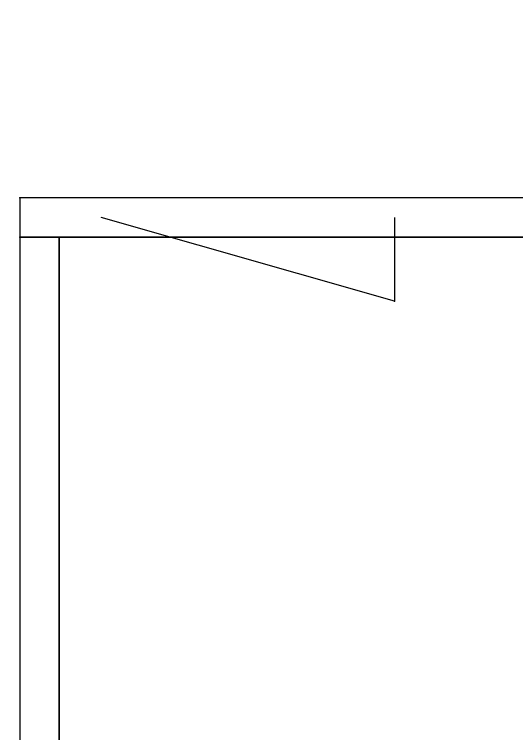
# Model space of a CAD drawing. Header units: millimetres. Extents: x 0 to 9858, y -456 to 6493.
# Drawn here: x 6721 to 7920, y 3061 to 4777 of the extents above; entities that cross this region are included whole.
import ezdxf

# ---------------------------------------------------------------- set-up
doc = ezdxf.new("R2010")
doc.units = ezdxf.units.MM
for name, color, linetype, true_color in [('Doors', 96, 'Continuous', 0x007f00), ('PT Top Right', 96, 'Continuous', 0x007f00), ('Walls', 1, 'Continuous', 0xff0000)]:
    doc.layers.add(name, color=color, linetype=linetype, true_color=true_color)
doc.layers.add('Rooms$Bed Room', color=7, linetype='Continuous')
doc.layers.add('Rooms$Living Room', color=7, linetype='Continuous')

msp = doc.modelspace()

# ---------------------------------------------------------------- linework, layer by layer
at = {"layer": 'Doors'}
msp.add_lwpolyline([(7628.2, 4292.9), (7628.2, 4092.9), (6928.2, 4292.9)], dxfattribs=at)
at = {"layer": 'PT Top Right'}
for p in [(6734.2, 4339.9), (6734.2, 4245.9), (6828.2, 4245.9), (7628.2, 4092.9)]:
    msp.add_point(p, dxfattribs=at)
at = {"layer": 'Rooms$Bed Room'}
msp.add_lwpolyline([(6828.2, 127), (9731.3, 127), (9731.3, 4245.9), (6828.2, 4245.9)], close=True, dxfattribs=at)
at = {"layer": 'Rooms$Living Room'}
msp.add_lwpolyline([(6734.2, 600), (3142, 600), (3142, 4339.9), (2529.8, 4339.9), (2529.8, 6065.9), (5764.3, 6065.9), (5764.3, 5459.9), (7936.2, 5459.9), (7936.2, 4339.9), (6734.2, 4339.9)], close=True, dxfattribs=at)
at = {"layer": 'Walls'}
for points in [[(9731.3, 4245.9), (9731.3, 4339.9), (6734.2, 4339.9), (6734.2, 4245.9)], [(6828.2, 4245.9), (6734.2, 4245.9), (6734.2, 600), (6828.2, 600)]]:
    msp.add_lwpolyline(points, close=True, dxfattribs=at)

doc.saveas('drawing.dxf')
